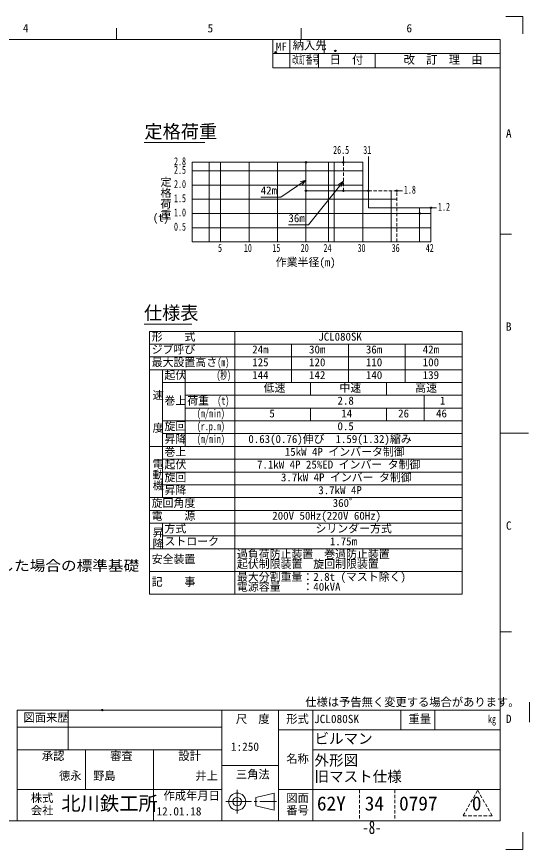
# Model space of a CAD drawing. Units: millimetres on the paper, with parts at other scales. Extents: x -210 to 210, y -146 to 148.
# Drawn here: x 29.7 to 210.1, y -146.5 to 146.5 of the extents above; entities that cross this region are included whole.
import ezdxf
from ezdxf.enums import TextEntityAlignment as Align

# ---------------------------------------------------------------- set-up
doc = ezdxf.new("R2010")
doc.units = ezdxf.units.MM
doc.header["$PDMODE"] = 32
doc.header["$PDSIZE"] = 0.5
doc.linetypes.add('CHAIN2', pattern=[12, 9, -1, 1, -1])
doc.linetypes.add('DASHED1', pattern=[1.8, 1.2, -0.6])
for name, color, linetype, lineweight in [('0-0_0', 3, 'Continuous', 18), ('0-D_C0', 3, 'Continuous', 18), ('1-3_MDF0', 3, 'Continuous', 18), ('1-5_WAKU0', 3, 'Continuous', 18)]:
    doc.layers.add(name, color=color, linetype=linetype, lineweight=lineweight)
doc.layers.add('0-1__J_POINT', color=3, linetype='Continuous')
doc.styles.add('@ＭＳ ゴシック', font='')
doc.styles.add('ＭＳ ゴシック', font='')
doc.styles.get('@ＭＳ ゴシック').set_extended_font_data('@MS Gothic')
doc.styles.get('ＭＳ ゴシック').set_extended_font_data('MS Gothic')

msp = doc.modelspace()

# ---------------------------------------------------------------- linework, layer by layer
at = {"layer": '0-1__J_POINT'}
for p in [(120.879, 134), (141.849, 134.45), (131.469, 95.242), (144.669, 95.242), (131.469, 85.242), (144.669, 85.242), (153.469, 85.242), (163.469, 85.242), (175.469, 79.242), (171.469, 77.242), (59.879, -97.5)]:
    msp.add_point(p, dxfattribs=at)
at = {"layer": '0-D_C0'}
for p, q in [((74.569, 102.242), (95.869, 102.242)), ((144.669, 95.242), (144.669, 97.242)), ((153.469, 85.242), (153.469, 97.242)), ((91.469, 67.242), (91.469, 95.242)), ((97.469, 95.242), (91.469, 95.242)), ((97.469, 95.242), (151.469, 95.242)), ((97.469, 67.242), (97.469, 95.242)), ((101.469, 67.242), (101.469, 95.242)), ((111.469, 67.242), (111.469, 95.242)), ((121.469, 67.242), (121.469, 95.242)), ((139.469, 67.242), (139.469, 95.242)), ((141.469, 67.242), (141.469, 95.242)), ((151.469, 67.242), (151.469, 95.242)), ((91.469, 92.242), (151.469, 92.242)), ((91.469, 87.242), (151.469, 87.242)), ((153.469, 79.242), (153.469, 85.242)), ((161.469, 67.242), (161.469, 85.242)), ((163.469, 85.242), (165.469, 85.242)), ((91.469, 82.242), (159.469, 82.242)), ((91.469, 82.242), (163.469, 82.242)), ((175.469, 79.242), (153.469, 79.242)), ((171.469, 67.242), (171.469, 79.242)), ((175.469, 79.242), (177.469, 79.242)), ((175.469, 67.242), (175.469, 79.242)), ((91.469, 77.242), (175.469, 77.242)), ((91.469, 72.242), (175.469, 72.242)), ((91.469, 67.242), (175.469, 67.242)), ((74.569, 38.27), (91.369, 38.27)), ((76.469, 35.77), (186.469, 35.77)), ((76.469, -56.73), (76.469, 35.77)), ((106.469, -56.73), (106.469, 35.77)), ((186.469, -56.73), (186.469, 35.77)), ((76.469, 31.27), (186.469, 31.27)), ((126.469, 17.77), (126.469, 31.27)), ((146.469, 17.77), (146.469, 31.27)), ((166.469, 17.77), (166.469, 31.27)), ((76.469, 26.77), (186.469, 26.77)), ((76.469, 22.27), (186.469, 22.27)), ((80.969, 22.27), (80.969, -22.73)), ((88.969, 22.27), (88.969, -4.73)), ((80.969, 17.77), (186.469, 17.77)), ((133.136, 17.77), (133.136, 13.27)), ((159.802, 13.27), (159.802, 17.77)), ((88.969, 13.27), (186.469, 13.27)), ((173.136, 13.27), (173.136, 4.27)), ((88.969, 8.77), (186.469, 8.77)), ((133.136, 8.77), (133.136, 4.27)), ((159.802, 8.77), (159.802, 4.27)), ((80.969, 4.27), (186.469, 4.27)), ((80.969, -0.23), (186.469, -0.23)), ((76.469, -4.73), (186.469, -4.73)), ((80.969, -9.23), (186.469, -9.23)), ((80.969, -13.73), (186.469, -13.73)), ((80.969, -18.23), (186.469, -18.23)), ((76.469, -22.73), (186.469, -22.73)), ((76.469, -27.23), (186.469, -27.23)), ((76.469, -31.73), (186.469, -31.73)), ((80.969, -31.73), (80.969, -40.73)), ((80.969, -36.23), (186.469, -36.23)), ((76.469, -40.73), (186.469, -40.73)), ((76.469, -48.73), (186.469, -48.73)), ((76.469, -56.73), (186.469, -56.73))]:
    msp.add_line(p, q, dxfattribs=at)
at = {"layer": '0-D_C0', "linetype": 'DASHED1'}
for p, q in [((144.669, 95.242), (144.669, 85.242)), ((153.469, 85.242), (163.469, 85.242)), ((163.469, 67.242), (163.469, 85.242))]:
    msp.add_line(p, q, dxfattribs=at)
at = {"layer": '0-D_C0', "color": 7}
for p, q in [((131.469, 88.95), (122.66, 82.993)), ((144.669, 88.649), (132.418, 73.234)), ((122.66, 82.993), (115.58, 82.993)), ((132.418, 73.234), (125.338, 73.234))]:
    msp.add_line(p, q, dxfattribs=at)
at = {"layer": '0-D_C0'}
for points in [[(131.469, 67.242), (131.469, 85.242), (131.469, 95.242)], [(131.469, 85.242), (144.669, 85.242), (153.469, 85.242)]]:
    msp.add_lwpolyline(points, dxfattribs=at)
at = {"layer": '0-D_C0', "color": 7}
for points in [[(130.148, 87.333), (131.469, 88.95), (129.476, 88.327)], [(143.894, 86.71), (144.669, 88.649), (142.955, 87.457)]]:
    msp.add_lwpolyline(points, dxfattribs=at)
at = {"layer": '1-3_MDF0'}
for p, q in [((125.879, 133.5), (199.879, 133.5)), ((125.879, 133.5), (125.879, 128.5)), ((135.879, 133.5), (135.879, 128.5)), ((155.879, 133.5), (155.879, 128.5)), ((199.879, 133.5), (199.879, 128.5)), ((125.879, 128.5), (199.879, 128.5))]:
    msp.add_line(p, q, dxfattribs=at)
at = {"layer": '1-5_WAKU0'}
for p, q in [((201.879, 146.5), (207.879, 146.5)), ((207.879, 140.5), (207.879, 146.5)), ((64.879, 138.5), (64.879, 142.5)), ((129.879, 138.5), (129.879, 142.5)), ((119.879, 133.5), (119.879, 138.5)), ((125.879, 133.5), (125.879, 138.5)), ((125.879, 133.5), (125.879, 138.5)), ((137.879, 138.5), (137.879, 133.5)), ((119.879, 133.5), (119.879, 128.5)), ((119.879, 133.5), (125.879, 133.5)), ((125.879, 133.5), (125.879, 128.5)), ((125.879, 133.5), (199.879, 133.5)), ((119.879, 128.5), (125.879, 128.5)), ((199.879, 70), (203.879, 70)), ((199.879, 0), (209.879, 0)), ((199.879, -70), (203.879, -70)), ((29.879, -97.5), (199.879, -97.5)), ((29.879, -97.5), (29.879, -136.5)), ((47.879, -97.5), (47.879, -111.5)), ((101.879, -97.5), (101.879, -136.5)), ((121.879, -97.5), (121.879, -136.5)), ((133.879, -97.5), (133.879, -136.5)), ((164.879, -97.5), (164.879, -104.5)), ((176.879, -97.5), (176.879, -104.5)), ((29.879, -103.5), (101.879, -103.5)), ((121.879, -104.5), (199.879, -104.5)), ((29.879, -111.5), (101.879, -111.5)), ((53.879, -111.5), (53.879, -125.5)), ((77.879, -111.5), (77.879, -136.5)), ((133.879, -111.5), (199.879, -111.5)), ((101.879, -117), (121.879, -117)), ((29.879, -125.5), (101.879, -125.5)), ((121.879, -125.5), (199.879, -125.5)), ((113.813, -128.22), (120.351, -126.72)), ((113.813, -131.22), (113.813, -128.22)), ((120.351, -132.72), (120.351, -126.72)), ((113.813, -131.22), (120.351, -132.72)), ((207.879, -146.5), (207.879, -140.5)), ((201.879, -146.5), (207.879, -146.5))]:
    msp.add_line(p, q, dxfattribs=at)
at = {"layer": '1-5_WAKU0', "color": 2}
for p, q in [((-190.121, 138.5), (199.879, 138.5)), ((199.879, -136.5), (199.879, 138.5)), ((-190.121, -136.5), (199.879, -136.5))]:
    msp.add_line(p, q, dxfattribs=at)
at = {"layer": '1-5_WAKU0', "color": 1}
msp.add_line((210.121, -94.704), (210.121, -101.704), dxfattribs=at)
at = {"layer": '1-5_WAKU0', "color": 1, "linetype": 'CHAIN2'}
for p, q in [((107.327, -133.941), (107.327, -125.601)), ((103.312, -129.72), (121.156, -129.72))]:
    msp.add_line(p, q, dxfattribs=at)
at = {"layer": '1-5_WAKU0', "linetype": 'DASHED1'}
for p, q in [((150.379, -125.5), (150.379, -136.5)), ((162.779, -125.5), (162.779, -136.5)), ((197.039, -134.65), (186.82, -134.65))]:
    msp.add_line(p, q, dxfattribs=at)
msp.add_lwpolyline([(197.039, -134.65), (191.929, -125.799), (186.82, -134.65)], dxfattribs=at)
at = {"layer": '1-5_WAKU0'}
for radius in [3, 1.5]:
    msp.add_circle((107.327, -129.72), radius, dxfattribs=at)

# ---------------------------------------------------------------- texts
at = {"layer": '0-0_0', "style": 'ＭＳ ゴシック', "width": 1.1}
msp.add_text('とした場合の標準基礎', height=3.666, dxfattribs=at).set_placement((17.799, -49.588), align=Align.BOTTOM_LEFT)
at = {"layer": '0-D_C0', "style": 'ＭＳ ゴシック'}
for s, height, p in [('定格荷重', 4.692, (74.662, 102.346)), ('(t)', 2.815, (77.604, 73.498)), ('作業半径(m)', 2.815, (120.864, 57.858)), ('仕様表', 4.692, (74.481, 38.516)), ('形\u3000\u3000式', 2.815, (77.219, 31.636)), ('JCL080SK', 2.815, (135.854, 31.636)), ('ジブ呼び', 2.815, (77.219, 27.136)), ('24m', 2.815, (112.604, 27.136)), ('30m', 2.815, (132.604, 27.136)), ('36m', 2.815, (152.604, 27.136)), ('42m', 2.815, (172.604, 27.136)), ('最大設置高さ', 2.815, (77.219, 22.636)), ('125', 2.815, (112.604, 22.636)), ('120', 2.815, (132.604, 22.636)), ('110', 2.815, (152.604, 22.636)), ('100', 2.815, (172.604, 22.636)), ('起伏', 2.815, (81.719, 18.136)), ('144', 2.815, (112.604, 18.136)), ('142', 2.815, (132.604, 18.136)), ('140', 2.815, (152.604, 18.136)), ('139', 2.815, (172.604, 18.136)), ('低速', 2.815, (116.617, 13.636)), ('中速', 2.815, (143.284, 13.636)), ('高速', 2.815, (169.951, 13.636)), ('巻上', 2.815, (81.719, 9.136)), ('荷重', 2.815, (89.719, 9.136)), ('2.8', 2.815, (142.604, 9.136)), ('1', 2.815, (178.637, 9.136)), ('5', 2.815, (118.637, 4.636)), ('14', 2.815, (143.954, 4.636)), ('26', 2.815, (163.954, 4.636)), ('46', 2.815, (177.287, 4.636)), ('旋回', 2.815, (81.719, 0.136)), ('0.5', 2.815, (142.604, 0.136)), ('昇降', 2.815, (81.719, -4.364)), ('0.63(0.76)伸び\u30001.59(1.32)縮み', 2.815, (111.229, -4.364)), ('巻上', 2.815, (81.719, -8.864)), ('15kW 4P インバータ制御', 2.815, (124.059, -8.864)), ('起伏', 2.815, (81.719, -13.364)), ('7.1kW 4P 25%ED インバー タ制御', 2.815, (114.274, -13.364)), ('旋回', 2.815, (81.719, -17.864)), ('3.7kW 4P インバー タ制御', 2.815, (122.709, -17.864)), ('昇降', 2.815, (81.719, -22.364)), ('3.7kW 4P', 2.815, (135.854, -22.364)), ('旋回角度', 2.815, (77.219, -26.864)), ('360゜', 2.815, (140.919, -26.864)), ('電\u3000\u3000源', 2.815, (77.219, -31.364)), ('200V 50Hz(220V 60Hz)', 2.815, (119.654, -31.364)), ('方式', 2.815, (81.719, -35.864)), ('シリンダー方式', 2.815, (134.859, -35.864)), ('ストローク', 2.815, (81.719, -40.364)), ('1.75m', 2.815, (139.904, -40.364)), ('過負荷防止装置\u3000巻過防止装置\u3000', 2.815, (107.219, -44.864)), ('安全装置', 2.815, (77.219, -46.614)), ('起伏制限装置\u3000旋回制限装置', 2.815, (107.219, -48.364)), ('最大分割重量：2.8t (マスト除く)', 2.815, (107.219, -52.864)), ('記\u3000\u3000事', 2.815, (77.219, -54.614)), ('電源容量\u3000\u3000：40kVA', 2.815, (107.219, -56.364))]:
    msp.add_text(s, height=height, dxfattribs=at).set_placement(p, align=Align.BOTTOM_LEFT)
for s, width, p in [('26.5', 0.7, (141.069, 97.358)), ('31', 0.7, (151.669, 97.358)), ('2.8', 0.7, (85.069, 93.358)), ('2.5', 0.7, (85.069, 90.358)), ('2.0', 0.7, (85.069, 85.358)), ('1.8', 0.7, (165.969, 83.358)), ('1.5', 0.7, (85.069, 80.358)), ('1.2', 0.7, (177.969, 77.358)), ('1.0', 0.7, (85.069, 75.358)), ('0.5', 0.7, (85.069, 70.358)), ('5', 0.7, (100.569, 62.858)), ('10', 0.7, (109.669, 62.858)), ('15', 0.7, (119.669, 62.858)), ('20', 0.7, (129.669, 62.858)), ('24', 0.7, (137.669, 62.858)), ('30', 0.7, (149.669, 62.858)), ('36', 0.7, (161.669, 62.858)), ('42', 0.7, (173.669, 62.858)), ('(m)', 0.7, (100.319, 22.636)), ('(秒)', 0.6, (100.019, 18.136)), ('(t)', 0.7, (100.319, 9.136)), ('(m/min)', 0.7, (93.119, 4.636)), ('(r.p.m)', 0.7, (93.119, 0.136)), ('(m/min)', 0.7, (93.119, -4.364))]:
    msp.add_text(s, height=2.815, dxfattribs=dict(at, width=width)).set_placement(p, align=Align.BOTTOM_LEFT)
at = {"layer": '0-D_C0', "style": '@ＭＳ ゴシック'}
for s, p in [('定格荷重', (79.915, 90.322)), ('速\u3000\u3000度', (77.165, 15.31)), ('電動機', (77.165, -8.87)), ('昇降', (77.165, -33.05))]:
    msp.add_text(s, height=2.815, rotation=270, dxfattribs=at).set_placement(p, align=Align.BOTTOM_LEFT)
at = {"layer": '0-D_C0', "color": 7, "style": 'ＭＳ ゴシック'}
for s, p in [('42m', (115.58, 83.109)), ('36m', (125.338, 73.35))]:
    msp.add_text(s, height=2.815, dxfattribs=at).set_placement(p, align=Align.BOTTOM_LEFT)
at = {"layer": '1-3_MDF0', "style": 'ＭＳ ゴシック', "width": 0.6}
msp.add_text('改訂番号', height=2.815, dxfattribs=at).set_placement((126.679, 129.116), align=Align.BOTTOM_LEFT)
at = {"layer": '1-3_MDF0', "style": 'ＭＳ ゴシック'}
for s, p in [('日  付', (139.799, 129.053)), ('改\u3000訂\u3000理\u3000由', (165.889, 129.053))]:
    msp.add_text(s, height=2.909, dxfattribs=at).set_placement(p, align=Align.BOTTOM_LEFT)
at = {"layer": '1-5_WAKU0', "style": 'ＭＳ ゴシック'}
for s, height, p in [('4', 2.909, (31.879, 140.103)), ('5', 2.909, (96.879, 140.103)), ('6', 2.909, (166.879, 140.103)), ('納入先', 2.909, (126.849, 134.053)), ('A', 2.909, (201.879, 103.103)), ('B', 2.909, (201.879, 35.103)), ('C', 2.909, (201.879, -34.897)), ('仕様は予告無く変更する場合があります。', 2.909, (131.269, -97.009)), ('図面来歴', 2.909, (32.109, -102.447)), ('尺\u3000度', 2.909, (106.849, -102.947)), ('形式', 2.909, (124.589, -102.947)), ('JCL080SK', 2.909, (134.361, -102.947)), ('重量', 2.909, (167.589, -102.947)), ('D', 2.909, (201.879, -102.897)), ('ビルマン', 3.754, (134.499, -110.512)), ('1:250', 2.909, (105.094, -112.697)), ('承認', 2.909, (38.589, -115.947)), ('審査', 2.909, (62.589, -115.947)), ('設計', 2.909, (86.589, -115.947)), ('名称', 2.909, (124.589, -116.947)), ('外形図', 3.754, (134.499, -118.179)), ('徳永', 2.909, (44.589, -122.947)), ('野島', 2.909, (56.589, -122.947)), ('井上', 2.909, (92.589, -122.947)), ('三角法', 2.909, (106.849, -122.447)), ('旧マスト仕様', 3.754, (134.499, -123.845)), ('作成年月日', 2.909, (81.369, -129.947)), ('株式', 2.909, (34.699, -130.763)), ('北川鉄工所', 4.974, (45.429, -134.328)), ('図面', 2.909, (124.589, -130.763)), ('62Y', 4.974, (135.379, -134.328)), ('34', 4.974, (152.179, -134.328)), ('0797', 4.974, (164.279, -134.328)), ('0', 4.974, (189.879, -134.328)), ('会社', 2.909, (34.699, -135.13)), ('12.01.18', 2.909, (78.909, -135.447)), ('番号', 2.909, (124.589, -135.13))]:
    msp.add_text(s, height=height, dxfattribs=at).set_placement(p, align=Align.BOTTOM_LEFT)
at = {"layer": '1-5_WAKU0', "color": 4, "style": 'ＭＳ ゴシック'}
msp.add_text('MF', height=2.909, dxfattribs=at).set_placement((120.879, 133.603), align=Align.BOTTOM_LEFT)
at = {"layer": '1-5_WAKU0', "style": 'ＭＳ ゴシック', "width": 0.7}
for s, height, p in [('kg', 2.815, (195.579, -102.884)), ('-8-', 4.692, (151.382, -142.492))]:
    msp.add_text(s, height=height, dxfattribs=at).set_placement(p, align=Align.BOTTOM_LEFT)

doc.saveas('drawing.dxf')
